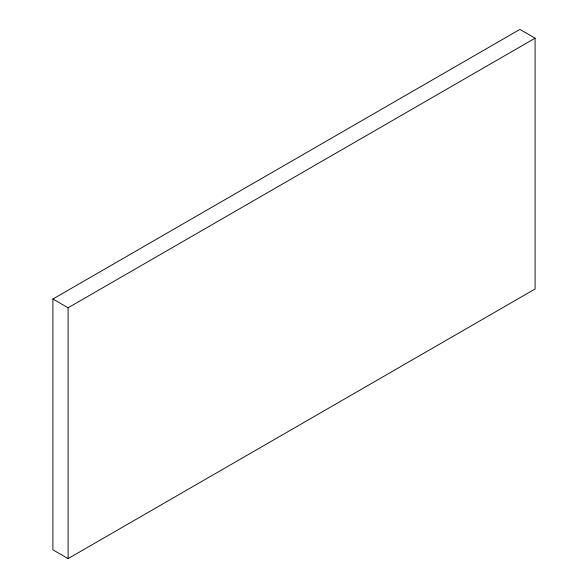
<?xml version="1.0" encoding="UTF-8"?>
<svg xmlns="http://www.w3.org/2000/svg" width="588" height="588" viewBox="0 0 588 588"><rect width="100%" height="100%" fill="white"/><g stroke="black" fill="none" stroke-linecap="round" stroke-linejoin="round"><path stroke-width="0.88" d="M52.905 299.013L519.895 29.4L535.095 38.176L535.095 288.987L68.105 558.6L52.905 549.824L52.905 299.013L68.105 307.796L535.095 38.176M68.105 307.796L68.105 558.6"/></g></svg>
